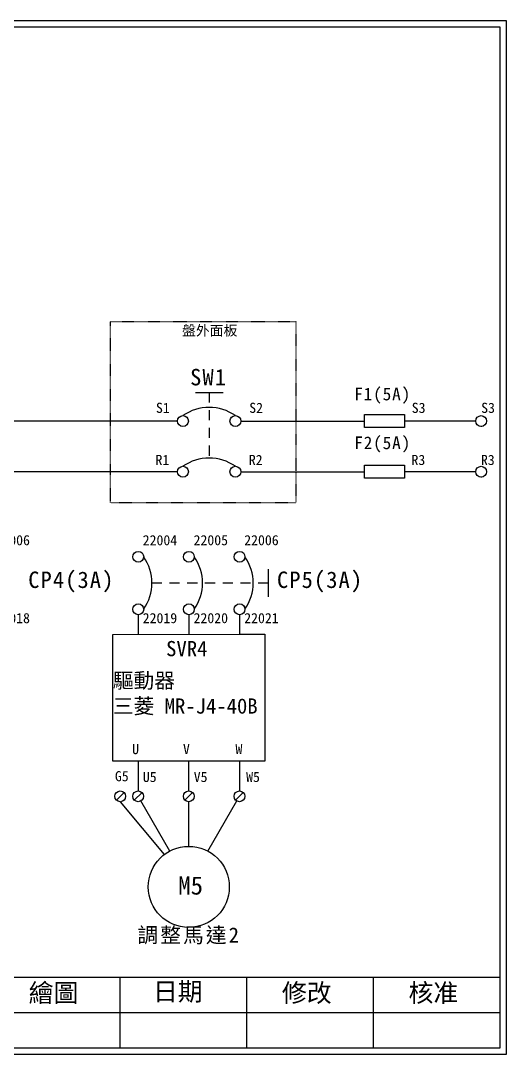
# Model space of a CAD drawing. Extents: x 10 to 297, y 3 to 207.
# Drawn here: x 201.1 to 297, y 3 to 207 of the extents above; entities that cross this region are included whole.
import ezdxf

# ---------------------------------------------------------------- set-up
doc = ezdxf.new("R2010")
doc.units = 0
for name, pattern in [('DASHED', [0.2, 0.1, -0.1]), ('HIDDEN0', [65, 50, -15]), ('HIDDEN9', [3.5, 2, -1.5])]:
    doc.linetypes.add(name, pattern=pattern)
doc.layers.get('0').update_dxf_attribs({"linetype": 'CONTINUOUS'})
doc.layers.add('圖框層', color=7, linetype='CONTINUOUS')
doc.layers.add('標尺寸層', color=3, linetype='CONTINUOUS')
doc.styles.add('STSL', font='kaiu.ttf')
doc.styles.add('標楷體', font='kaiu.ttf')

msp = doc.modelspace()

# ---------------------------------------------------------------- linework, layer by layer
at = {"color": 7, "linetype": 'HIDDEN9'}
for p, q in [((238.33, 133.63), (238.33, 120.65)), ((250, 96), (227.03, 96))]:
    msp.add_line(p, q, dxfattribs=at)
at = {"color": 7}
for p, q in [((244.31, 60.87), (244.32, 54.98)), ((221.53, 54.67), (220.01, 53.16)), ((225.07, 54.67), (223.55, 53.16)), ((235.05, 54.67), (233.54, 53.15)), ((245.07, 54.67), (243.55, 53.16)), ((230.54, 43.1), (224.85, 52.99)), ((238.06, 43.1), (243.76, 53))]:
    msp.add_line(p, q, dxfattribs=at)
for centre, radius in [((233.15, 127.96), 1.07), ((243.51, 127.96), 1.07), ((292.02, 127.96), 1.07), ((233.15, 117.96), 1.07), ((243.51, 117.96), 1.07), ((292.02, 117.96), 1.07), ((224.33, 101.17), 1.07), ((234.33, 101.17), 1.07), ((244.33, 101.17), 1.07), ((224.33, 90.82), 1.07), ((234.33, 90.82), 1.07), ((244.33, 90.82), 1.07), ((220.77, 53.91), 1.07), ((224.31, 53.91), 1.07), ((234.3, 53.91), 1.07), ((244.31, 53.91), 1.07), ((234.3, 36.04), 8)]:
    msp.add_circle(centre, radius, dxfattribs=at)
for centre, start, end in [((238.33, 121.61), 55.1286, 124.8714), ((238.33, 111.61), 55.1286, 124.8714), ((217.97, 96), 325.1286, 34.8714), ((227.97, 96), 325.1286, 34.8714), ((237.97, 96), 325.1286, 34.8714)]:
    msp.add_arc(centre, 9.05, start, end, dxfattribs=at)
at = {"layer": '圖框層', "color": 7}
for p, q in [((297, 206.97), (10, 206.97)), ((297, 3), (297, 206.97)), ((295.75, 205.72), (11.25, 205.72)), ((295.75, 4.25), (295.75, 205.72)), ((11.25, 18.25), (295.75, 18.25)), ((220.75, 4.25), (220.75, 18.25)), ((245.75, 4.25), (245.75, 18.25)), ((270.75, 4.25), (270.75, 18.25)), ((145.75, 11.25), (295.75, 11.25)), ((11.25, 4.25), (295.75, 4.25)), ((10, 3), (297, 3))]:
    msp.add_line(p, q, dxfattribs=at)
at = {"layer": '標尺寸層', "color": 7}
for p, q in [((235.6, 133.63), (241.06, 133.63)), ((232.08, 127.92), (25.43, 127.96)), ((244.58, 127.97), (268.98, 127.96)), ((290.95, 127.96), (276.87, 127.96)), ((292.01, 126.89), (292.01, 126.82)), ((232.08, 117.92), (25.44, 117.96)), ((244.58, 117.96), (268.98, 117.96)), ((290.95, 117.96), (276.87, 117.96)), ((292.01, 116.89), (292.01, 116.82)), ((250, 98.73), (250, 93.27)), ((219.31, 85.87), (244.3, 85.88)), ((219.31, 60.87), (219.31, 85.87)), ((244.3, 85.88), (249.3, 85.88)), ((249.3, 85.88), (249.3, 60.88)), ((249.3, 60.88), (219.31, 60.87)), ((224.31, 60.87), (224.32, 54.98)), ((234.3, 54.98), (234.3, 60.87)), ((220.77, 52.84), (229.45, 42.4)), ((234.3, 44.04), (234.3, 52.84))]:
    msp.add_line(p, q, dxfattribs=at)
at = {"layer": '標尺寸層', "color": 7, "linetype": 'HIDDEN0'}
for p, q in [((224.33, 89.75), (224.33, 85.86)), ((234.33, 89.75), (234.33, 85.86)), ((244.33, 89.75), (244.33, 85.86))]:
    msp.add_line(p, q, dxfattribs=at)
at = {"layer": '標尺寸層', "color": 7, "linetype": 'DASHED'}
msp.add_lwpolyline([(218.82, 147.64), (255.46, 147.64), (255.46, 111.82), (218.82, 111.82)], close=True, dxfattribs=at)
at = {"layer": '標尺寸層', "color": 7}
for points in [[(268.98, 129.24), (276.87, 129.24), (276.87, 126.68), (268.98, 126.68)], [(268.98, 119.24), (276.87, 119.24), (276.87, 116.68), (268.98, 116.68)]]:
    msp.add_lwpolyline(points, close=True, dxfattribs=at)

# ---------------------------------------------------------------- texts
at = {"color": 7, "attachment_point": 2, "style": '標楷體'}
for s, insert, char_height, width in [('\\pt6.5;{\\T1.1;SW1}', (238.22, 138.25), 3.25, 6.0949), ('\\pt5;{\\T1.1;F1(5A)}', (272.58, 134.55), 2.5, 13.3484), ('\\pt5;{\\T1.1;F2(5A)}', (272.58, 124.92), 2.5, 13.3484), ('\\pt6.5;{\\T1.1;CP4(3A)}', (211.12, 98.27), 3.25, 20.4577), ('\\pt6.5;{\\T1.1;CP5(3A)}', (260.23, 98.27), 3.25, 20.4577), ('{\\T1.1;調整馬達2}', (234.3, 28.04), 3, 27.9333)]:
    msp.add_mtext(s, dxfattribs=dict(at, insert=insert, char_height=char_height, width=width))
at = {"layer": '圖框層', "color": 7, "style": 'STSL'}
for s, height, p in [('盤外面板', 2, (232.98, 144.83)), ('S1', 2, (227.82, 129.57)), ('S2', 2, (246.24, 129.57)), ('S3', 2, (278.32, 129.57)), ('S3', 2, (292.03, 129.57)), ('R1', 2, (227.73, 119.29)), ('R2', 2, (246.16, 119.29)), ('R3', 2, (278.27, 119.29)), ('R3', 2, (291.98, 119.29)), ('22006', 2, (196.14, 103.46)), ('22004', 2, (225.21, 103.45)), ('22005', 2, (235.25, 103.46)), ('22006', 2, (245.25, 103.46)), ('22018', 2, (196.14, 88.08)), ('22019', 2, (225.21, 88.08)), ('22020', 2, (235.25, 88.08)), ('22021', 2, (245.25, 88.08)), ('SVR4', 3, (229.83, 81.56)), ('驅動器', 3, (219.31, 75.26)), ('三菱 MR-J4-40B', 3, (219.31, 70.23)), ('U', 2, (223.11, 62.24)), ('V', 2, (233.16, 62.24)), ('W', 2, (243.52, 62.24)), ('G5', 2, (219.72, 56.89)), ('U5', 2, (225.23, 56.74)), ('V5', 2, (235.28, 56.74)), ('W5', 2, (245.63, 56.74)), ('M5', 3.6, (232.22, 34.52)), ('繪圖', 3.6, (202.69, 13.34)), ('日期', 3.6, (227.22, 13.59)), ('修改', 3.6, (252.69, 13.34)), ('核准', 3.6, (277.69, 13.34))]:
    msp.add_text(s, height=height, dxfattribs=at).set_placement(p)

doc.saveas('drawing.dxf')
